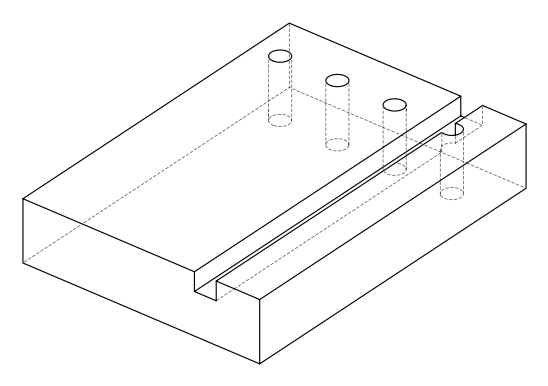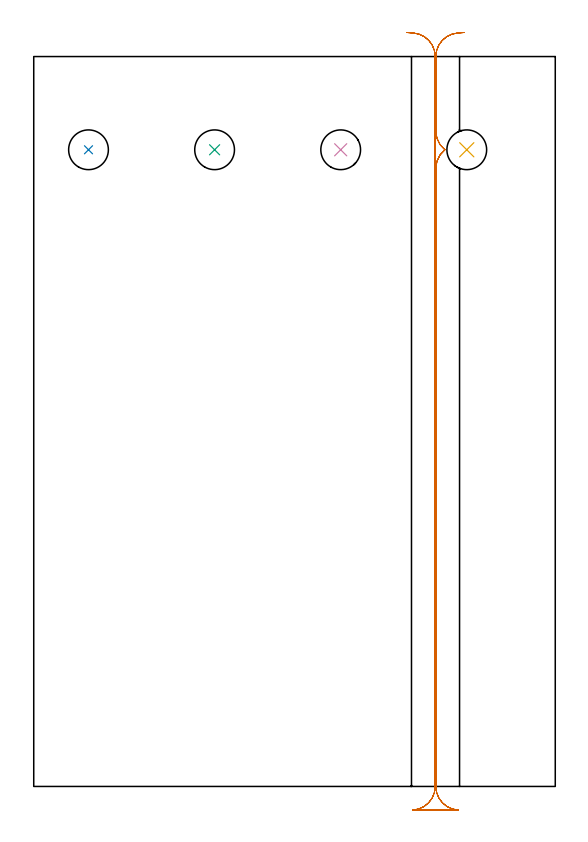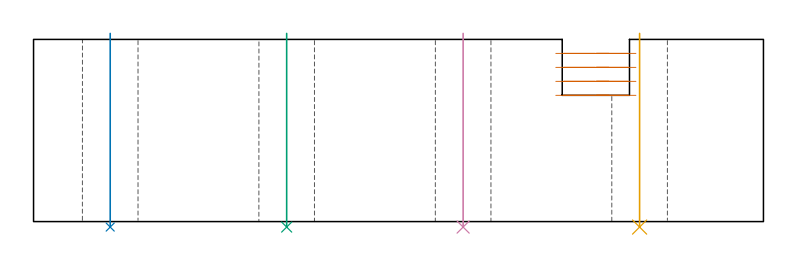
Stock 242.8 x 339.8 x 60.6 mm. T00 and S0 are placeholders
(PLAN: 5 operations, 1 tool changes, 7.3 min)
(1 MILL_RECTANGULAR_SLOT | SLOT_RECTANGULAR | UGT0201_105 | Follow Part, ap 5.5, ae 75% | 6.27 min | 141941 mm3)
(2 INDEXABLE_INSERT_DRILL_THROUGH_HOLE_FROM_SOLID | STEP1HOLE | NXT0302_008 | 0.26 min | 16271 mm3)
(3 INDEXABLE_INSERT_DRILL_THROUGH_HOLE_FROM_SOLID_1 | STEP1HOLE_1 | NXT0302_008 | 0.26 min | 16270 mm3)
(4 INDEXABLE_INSERT_DRILL_THROUGH_HOLE_FROM_SOLID_2 | STEP1HOLE_2 | NXT0302_008 | 0.26 min | 16268 mm3)
(5 INDEXABLE_INSERT_DRILL_THROUGH_HOLE_FROM_SOLID_3 | STEP1HOLE_3 | NXT0302_008 | 0.26 min | 13960 mm3)
(TOOL UGT0201_105 | End Mill 22 mm | D22 FL25 Z2)
(TOOL NXT0302_008 | Index. Insert Drill 18.5mm [880-D1850L25-05] | D18.5 PA176 FL93 Z2)
(OP 1 MILL_RECTANGULAR_SLOT)
G17 G21 G94 G90
T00 M6
G54
G17 G0 G90 X173.72 Y350.991 S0 M3
G43 Z70.6 H0
Z55.95
G94 G1 X176.712 Y350.77 F250.
G2 X186.9 Y339.8 R11. F500.
G1 Y0.
G2 X176.369 Y-10.99 R11.
G1 Y-11.
X197.731
Y-10.99
G2 X187.2 Y0. R11.
G1 Y287.744
G2 X191.413 Y296.4 R11.
X187.2 Y305.056 R11.
G1 Y339.8
G2 X197.388 Y350.77 R11.
G1 X200.38 Y350.991 F250.
G0 X173.72 Z51.3
G1 X176.712 Y350.77
G2 X186.9 Y339.8 R11. F500.
G1 Y0.
G2 X176.369 Y-10.99 R11.
G1 Y-11.
X197.731
Y-10.99
G2 X187.2 Y0. R11.
G1 Y287.744
G2 X191.413 Y296.4 R11.
X187.2 Y305.056 R11.
G1 Y339.8
G2 X197.388 Y350.77 R11.
G1 X200.38 Y350.991 F250.
G0 X173.72 Z46.65
G1 X176.712 Y350.77
G2 X186.9 Y339.8 R11. F500.
G1 Y0.
G2 X176.369 Y-10.99 R11.
G1 Y-11.
X197.731
Y-10.99
G2 X187.2 Y0. R11.
G1 Y287.744
G2 X191.413 Y296.4 R11.
X187.2 Y305.056 R11.
G1 Y339.8
G2 X197.388 Y350.77 R11.
G1 X200.38 Y350.991 F250.
G0 X173.72 Z42.
G1 X176.712 Y350.77
G2 X186.9 Y339.8 R11. F500.
G1 Y0.
G2 X176.369 Y-10.99 R11.
G1 Y-11.
X197.731
Y-10.99
G2 X187.2 Y0. R11.
G1 Y287.744
G2 X191.413 Y296.4 R11.
X187.2 Y305.056 R11.
G1 Y339.8
G2 X197.388 Y350.77 R11.
G1 X200.38 Y350.991 F250.
G0 Z70.6
M5
M2
(OP 2 INDEXABLE_INSERT_DRILL_THROUGH_HOLE_FROM_SOLID)
G17 G21 G94 G90
T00 M6
G54
G17 G0 G90 X25.5 Y296.4 S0 M3
G43 Z70.6 H1
G94 G81 G98 Z-1.823 F250. R62.6
G80
M5
M2
(OP 3 INDEXABLE_INSERT_DRILL_THROUGH_HOLE_FROM_SOLID_1)
G17 G21 G94 G90
T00 M6
G54
G17 G0 G90 X84.2 Y296.4 S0 M3
G43 Z70.6 H1
G94 G81 G98 Z-1.823 F250. R62.6
G80
M5
M2
(OP 4 INDEXABLE_INSERT_DRILL_THROUGH_HOLE_FROM_SOLID_2)
G17 G21 G94 G90
T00 M6
G54
G17 G0 G90 X142.9 Y296.4 S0 M3
G43 Z70.6 H1
G94 G81 G98 Z-1.823 F250. R62.6
G80
M5
M2
(OP 5 INDEXABLE_INSERT_DRILL_THROUGH_HOLE_FROM_SOLID_3)
G17 G21 G94 G90
T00 M6
G54
G17 G0 G90 X201.6 Y296.4 S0 M3
G43 Z70.6 H1
G94 G81 G98 Z-1.823 F250. R62.6
G80
M5
M2
